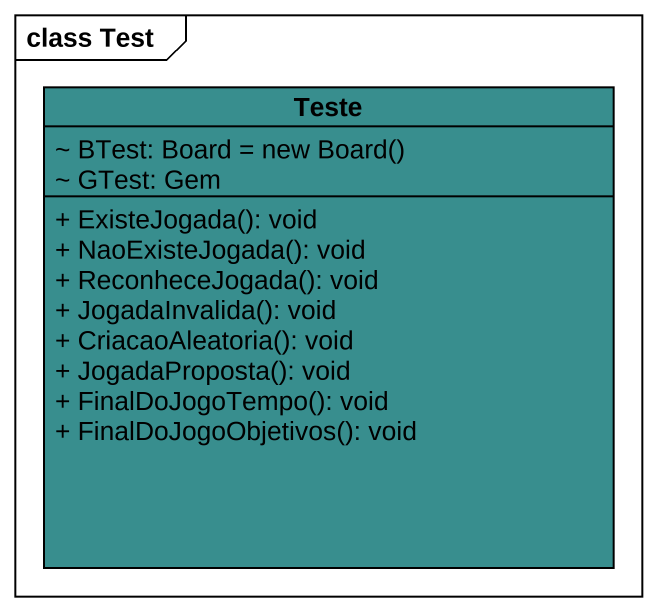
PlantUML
@startuml
mainframe class Test
hide circle
hide empty members
skinparam classAttributeIconSize 0
class Teste #388E8E {
  {field} ~ BTest: Board = new Board()
  ~ GTest: Gem
  + ExisteJogada(): void
  + NaoExisteJogada(): void
  + ReconheceJogada(): void
  + JogadaInvalida(): void
  + CriacaoAleatoria(): void
  + JogadaProposta(): void
  + FinalDoJogoTempo(): void
  + FinalDoJogoObjetivos(): void
}
@enduml
